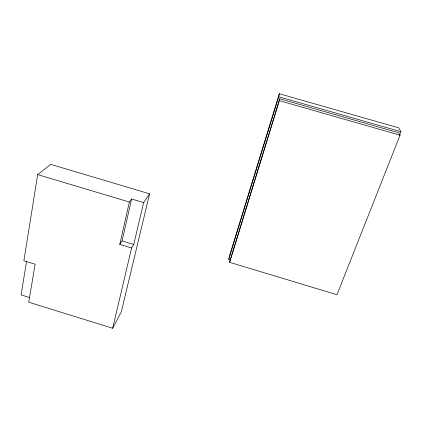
<?xml version="1.0" encoding="UTF-8"?>
<svg xmlns="http://www.w3.org/2000/svg" width="422" height="422" viewBox="0 0 422 422"><rect width="100%" height="100%" fill="white"/><g stroke="black" fill="none" stroke-linecap="round" stroke-linejoin="round"><path stroke-width="0.63" d="M37.685 174.613L23.869 260.77L35.142 264.23L28.728 302.199L112.669 328.269L121.341 311.826L149.583 193.814L50.698 164.369L37.685 174.613L129.38 202.027L131.617 198.999L143.649 202.592L149.583 193.814M26.586 261.139L21.1 294.92L29.524 297.531M229.573 262.31L279.823 98.774L398.69 132.788L400.051 135.214L336.988 294.714L229.573 262.31L279.823 98.774M230.618 259.952L228.729 259.382L278.736 96.759L279.322 93.731L398.663 127.829L400.9 131.701L399.449 135.372M143.649 202.592L133.742 244.449L131.595 247.962L119.779 244.38L129.38 202.027M119.779 244.38L122.069 240.915L131.617 198.999M112.669 328.269L131.595 247.962M228.729 259.382L230.291 253.316L279.322 93.731M278.736 96.759L400.9 131.701M279.475 100.689L400.051 135.214M122.069 240.915L133.742 244.449"/></g></svg>
